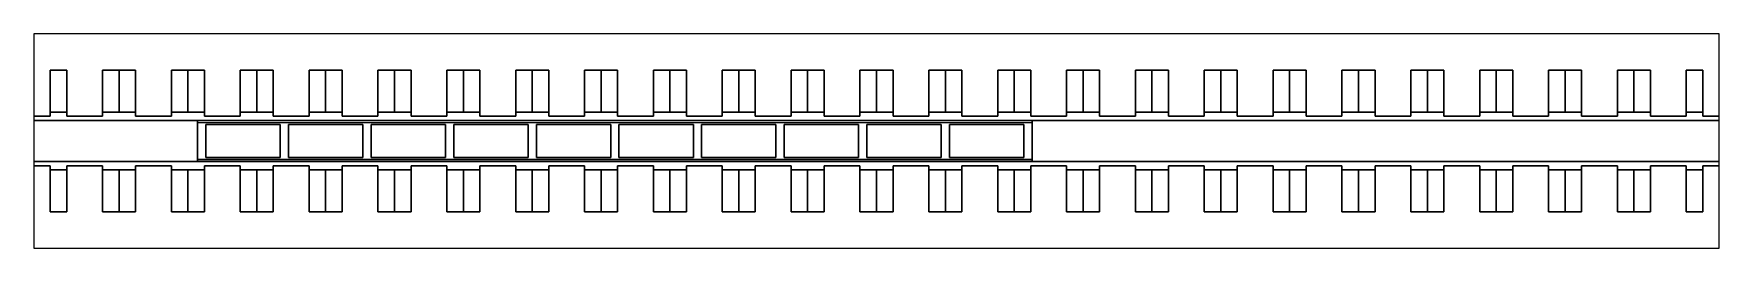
# Model space of a CAD drawing. Extents: x 0 to 204, y -13 to 13.
import ezdxf

# ---------------------------------------------------------------- set-up
doc = ezdxf.new("R2010")
doc.units = 0
doc.header["$MEASUREMENT"] = 0
doc.layers.get('0').update_dxf_attribs({"linetype": 'CONTINUOUS'})

msp = doc.modelspace()

# ---------------------------------------------------------------- linework, layer by layer
for p, q in [((19.8332, 2.25), (19.8332, -2.25)), ((110.8332, 2.25), (110.8332, 2.25)), ((120.8332, -2.25), (120.8332, 2.25)), ((20.8332, 2), (29.8332, 2)), ((20.8332, -2), (20.8332, 2)), ((29.8332, 2), (29.8332, -2)), ((30.8332, 2), (39.8332, 2)), ((30.8332, -2), (30.8332, 2)), ((39.8332, 2), (39.8332, -2)), ((40.8332, 2), (49.8332, 2)), ((40.8332, -2), (40.8332, 2)), ((49.8332, 2), (49.8332, -2)), ((50.8332, 2), (59.8332, 2)), ((50.8332, -2), (50.8332, 2)), ((59.8332, 2), (59.8332, -2)), ((60.8332, 2), (69.8332, 2)), ((60.8332, -2), (60.8332, 2)), ((69.8332, 2), (69.8332, -2)), ((70.8332, 2), (79.8332, 2)), ((70.8332, -2), (70.8332, 2)), ((79.8332, 2), (79.8332, -2)), ((80.8332, 2), (89.8332, 2)), ((80.8332, -2), (80.8332, 2)), ((89.8332, 2), (89.8332, -2)), ((90.8332, 2), (99.8332, 2)), ((90.8332, -2), (90.8332, 2)), ((99.8332, 2), (99.8332, -2)), ((100.8332, 2), (109.8332, 2)), ((100.8332, -2), (100.8332, 2)), ((109.8332, 2), (109.8332, -2)), ((110.8332, 2), (119.8332, 2)), ((110.8332, -2), (110.8332, 2)), ((119.8332, 2), (119.8332, -2)), ((29.8332, -2), (20.8332, -2)), ((39.8332, -2), (30.8332, -2)), ((49.8332, -2), (40.8332, -2)), ((59.8332, -2), (50.8332, -2)), ((69.8332, -2), (60.8332, -2)), ((79.8332, -2), (70.8332, -2)), ((89.8332, -2), (80.8332, -2)), ((99.8332, -2), (90.8332, -2)), ((109.8332, -2), (100.8332, -2)), ((119.8332, -2), (110.8332, -2)), ((19.8332, -2.25), (120.8332, -2.25))]:
    msp.add_line(p, q)
for points in [[(2, 8.6), (4, 8.6), (4, 3), (8.3333, 3), (8.3333, 8.6), (12.3333, 8.6), (12.3333, 3), (16.6666, 3), (16.6666, 8.6), (20.6666, 8.6), (20.6666, 3), (24.9999, 3), (24.9999, 8.6), (28.9999, 8.6), (28.9999, 3), (33.3332, 3), (33.3332, 8.6), (37.3332, 8.6), (37.3332, 3), (41.6665, 3), (41.6665, 8.6), (45.6665, 8.6), (45.6665, 3), (49.9998, 3), (49.9998, 8.6), (53.9998, 8.6), (53.9998, 3), (58.3331, 3), (58.3331, 8.6), (62.3331, 8.6), (62.3331, 3), (66.6664, 3), (66.6664, 8.6), (70.6664, 8.6), (70.6664, 3), (74.9997, 3), (74.9997, 8.6), (78.9997, 8.6), (78.9997, 3), (83.333, 3), (83.333, 8.6), (87.333, 8.6), (87.333, 3), (91.6663, 3), (91.6663, 8.6), (95.6663, 8.6), (95.6663, 3), (99.9996, 3), (99.9996, 8.6), (104, 8.6), (104, 3), (108.3333, 3), (108.3333, 8.6), (112.3333, 8.6), (112.3333, 3), (116.6666, 3), (116.6666, 8.6), (120.6666, 8.6), (120.6666, 3), (124.9999, 3), (124.9999, 8.6), (128.9999, 8.6), (128.9999, 3), (133.3332, 3), (133.3332, 8.6), (137.3332, 8.6), (137.3332, 3), (141.6665, 3), (141.6665, 8.6), (145.6665, 8.6), (145.6665, 3), (149.9998, 3), (149.9998, 8.6), (153.9998, 8.6), (153.9998, 3), (158.3331, 3), (158.3331, 8.6), (162.3331, 8.6), (162.3331, 3), (166.6664, 3), (166.6664, 8.6), (170.6664, 8.6), (170.6664, 3), (174.9997, 3), (174.9997, 8.6), (178.9997, 8.6), (178.9997, 3), (183.333, 3), (183.333, 8.6), (187.333, 8.6), (187.333, 3), (191.6663, 3), (191.6663, 8.6), (195.6663, 8.6), (195.6663, 3), (199.9996, 3), (199.9996, 8.6), (201.9996, 8.6), (201.9996, 3), (204, 3), (204, 13), (0, 13), (0, 3), (2, 3), (2, 8.6)], [(4, 3.5), (4, 8.6), (2, 8.6), (2, 3.5), (4, 3.5)], [(8.3333, 8.6), (8.3333, 3.5), (10.3333, 3.5), (10.3333, 8.6), (8.3333, 8.6)], [(10.3333, 8.6), (10.3333, 3.5), (12.3333, 3.5), (12.3333, 8.6), (10.3333, 8.6)], [(18.6666, 3.5), (18.6666, 8.6), (16.6666, 8.6), (16.6666, 3.5), (18.6666, 3.5)], [(20.6666, 3.5), (20.6666, 8.6), (18.6666, 8.6), (18.6666, 3.5), (20.6666, 3.5)], [(26.9999, 3.5), (26.9999, 8.6), (24.9999, 8.6), (24.9999, 3.5), (26.9999, 3.5)], [(28.9999, 3.5), (28.9999, 8.6), (26.9999, 8.6), (26.9999, 3.5), (28.9999, 3.5)], [(35.3332, 3.5), (35.3332, 8.6), (33.3332, 8.6), (33.3332, 3.5), (35.3332, 3.5)], [(37.3332, 3.5), (37.3332, 8.6), (35.3332, 8.6), (35.3332, 3.5), (37.3332, 3.5)], [(41.6665, 8.6), (41.6665, 3.5), (43.6665, 3.5), (43.6665, 8.6), (41.6665, 8.6)], [(43.6665, 8.6), (43.6665, 3.5), (45.6665, 3.5), (45.6665, 8.6), (43.6665, 8.6)], [(51.9998, 3.5), (51.9998, 8.6), (49.9998, 8.6), (49.9998, 3.5), (51.9998, 3.5)], [(53.9998, 3.5), (53.9998, 8.6), (51.9998, 8.6), (51.9998, 3.5), (53.9998, 3.5)], [(58.3331, 8.6), (58.3331, 3.5), (60.3331, 3.5), (60.3331, 8.6), (58.3331, 8.6)], [(60.3331, 8.6), (60.3331, 3.5), (62.3331, 3.5), (62.3331, 8.6), (60.3331, 8.6)], [(68.6664, 3.5), (68.6664, 8.6), (66.6664, 8.6), (66.6664, 3.5), (68.6664, 3.5)], [(70.6664, 3.5), (70.6664, 8.6), (68.6664, 8.6), (68.6664, 3.5), (70.6664, 3.5)], [(74.9997, 8.6), (74.9997, 3.5), (76.9997, 3.5), (76.9997, 8.6), (74.9997, 8.6)], [(76.9997, 8.6), (76.9997, 3.5), (78.9997, 3.5), (78.9997, 8.6), (76.9997, 8.6)], [(85.333, 3.5), (85.333, 8.6), (83.333, 8.6), (83.333, 3.5), (85.333, 3.5)], [(87.333, 3.5), (87.333, 8.6), (85.333, 8.6), (85.333, 3.5), (87.333, 3.5)], [(91.6663, 8.6), (91.6663, 3.5), (93.6663, 3.5), (93.6663, 8.6), (91.6663, 8.6)], [(93.6663, 8.6), (93.6663, 3.5), (95.6663, 3.5), (95.6663, 8.6), (93.6663, 8.6)], [(101.9996, 3.5), (101.9996, 8.6), (99.9996, 8.6), (99.9996, 3.5), (101.9996, 3.5)], [(104, 3.5), (104, 8.6), (102, 8.6), (102, 3.5), (104, 3.5)], [(108.3333, 8.6), (108.3333, 3.5), (110.3333, 3.5), (110.3333, 8.6), (108.3333, 8.6)], [(110.3333, 8.6), (110.3333, 3.5), (112.3333, 3.5), (112.3333, 8.6), (110.3333, 8.6)], [(118.6666, 3.5), (118.6666, 8.6), (116.6666, 8.6), (116.6666, 3.5), (118.6666, 3.5)], [(120.6666, 3.5), (120.6666, 8.6), (118.6666, 8.6), (118.6666, 3.5), (120.6666, 3.5)], [(126.9999, 3.5), (126.9999, 8.6), (124.9999, 8.6), (124.9999, 3.5), (126.9999, 3.5)], [(128.9999, 3.5), (128.9999, 8.6), (126.9999, 8.6), (126.9999, 3.5), (128.9999, 3.5)], [(135.3332, 3.5), (135.3332, 8.6), (133.3332, 8.6), (133.3332, 3.5), (135.3332, 3.5)], [(137.3332, 3.5), (137.3332, 8.6), (135.3332, 8.6), (135.3332, 3.5), (137.3332, 3.5)], [(141.6665, 8.6), (141.6665, 3.5), (143.6665, 3.5), (143.6665, 8.6), (141.6665, 8.6)], [(143.6665, 8.6), (143.6665, 3.5), (145.6665, 3.5), (145.6665, 8.6), (143.6665, 8.6)], [(151.9998, 3.5), (151.9998, 8.6), (149.9998, 8.6), (149.9998, 3.5), (151.9998, 3.5)], [(153.9998, 3.5), (153.9998, 8.6), (151.9998, 8.6), (151.9998, 3.5), (153.9998, 3.5)], [(158.3331, 8.6), (158.3331, 3.5), (160.3331, 3.5), (160.3331, 8.6), (158.3331, 8.6)], [(160.3331, 8.6), (160.3331, 3.5), (162.3331, 3.5), (162.3331, 8.6), (160.3331, 8.6)], [(168.6664, 3.5), (168.6664, 8.6), (166.6664, 8.6), (166.6664, 3.5), (168.6664, 3.5)], [(170.6664, 3.5), (170.6664, 8.6), (168.6664, 8.6), (168.6664, 3.5), (170.6664, 3.5)], [(174.9997, 8.6), (174.9997, 3.5), (176.9997, 3.5), (176.9997, 8.6), (174.9997, 8.6)], [(176.9997, 8.6), (176.9997, 3.5), (178.9997, 3.5), (178.9997, 8.6), (176.9997, 8.6)], [(185.333, 3.5), (185.333, 8.6), (183.333, 8.6), (183.333, 3.5), (185.333, 3.5)], [(187.333, 3.5), (187.333, 8.6), (185.333, 8.6), (185.333, 3.5), (187.333, 3.5)], [(191.6663, 8.6), (191.6663, 3.5), (193.6663, 3.5), (193.6663, 8.6), (191.6663, 8.6)], [(193.6663, 8.6), (193.6663, 3.5), (195.6663, 3.5), (195.6663, 8.6), (193.6663, 8.6)], [(201.9996, 3.5), (201.9996, 8.6), (199.9996, 8.6), (199.9996, 3.5), (201.9996, 3.5)], [(12.3333, 3.5), (8.3333, 3.5), (8.3333, 3), (4, 3), (4, 3.5), (2, 3.5), (2, 3), (0, 3), (0, 2.5), (204, 2.5), (204, 3), (201.9996, 3), (201.9996, 3.5), (199.9996, 3.5), (199.9996, 3), (195.6663, 3), (195.6663, 3.5), (191.6663, 3.5), (191.6663, 3), (187.333, 3), (187.333, 3.5), (183.333, 3.5), (183.333, 3), (178.9997, 3), (178.9997, 3.5), (174.9997, 3.5), (174.9997, 3), (170.6664, 3), (170.6664, 3.5), (166.6664, 3.5), (166.6664, 3), (162.3331, 3), (162.3331, 3.5), (158.3331, 3.5), (158.3331, 3), (153.9998, 3), (153.9998, 3.5), (149.9998, 3.5), (149.9998, 3), (145.6665, 3), (145.6665, 3.5), (141.6665, 3.5), (141.6665, 3), (137.3332, 3), (137.3332, 3.5), (133.3332, 3.5), (133.3332, 3), (128.9999, 3), (128.9999, 3.5), (124.9999, 3.5), (124.9999, 3), (120.6666, 3), (120.6666, 3.5), (116.6666, 3.5), (116.6666, 3), (112.3333, 3), (112.3333, 3.5), (108.3333, 3.5), (108.3333, 3), (104, 3), (104, 3.5), (99.9996, 3.5), (99.9996, 3), (95.6663, 3), (95.6663, 3.5), (91.6663, 3.5), (91.6663, 3), (87.333, 3), (87.333, 3.5), (83.333, 3.5), (83.333, 3), (78.9997, 3), (78.9997, 3.5), (74.9997, 3.5), (74.9997, 3), (70.6664, 3), (70.6664, 3.5), (66.6664, 3.5), (66.6664, 3), (62.3331, 3), (62.3331, 3.5), (58.3331, 3.5), (58.3331, 3), (53.9998, 3), (53.9998, 3.5), (49.9998, 3.5), (49.9998, 3), (45.6665, 3), (45.6665, 3.5), (41.6665, 3.5), (41.6665, 3), (37.3332, 3), (37.3332, 3.5), (33.3332, 3.5), (33.3332, 3), (28.9999, 3), (28.9999, 3.5), (24.9999, 3.5), (24.9999, 3), (20.6666, 3), (20.6666, 3.5), (16.6666, 3.5), (16.6666, 3), (12.3333, 3), (12.3333, 3.5)], [(19.8332, -2.5), (19.8332, 2.5), (0, 2.5), (0, -2.5), (19.8332, -2.5)], [(19.8332, 2.25), (120.8332, 2.25), (120.8332, 2.5), (19.8332, 2.5), (19.8332, 2.25)], [(204, -2.5), (204, 2.5), (120.8332, 2.5), (120.8332, -2.5), (204, -2.5)], [(20.8332, 2), (20.8332, -2), (29.8332, -2), (29.8332, 2), (20.8332, 2)], [(30.8332, 2), (30.8332, -2), (39.8332, -2), (39.8332, 2), (30.8332, 2)], [(40.8332, 2), (40.8332, -2), (49.8332, -2), (49.8332, 2), (40.8332, 2)], [(50.8332, 2), (50.8332, -2), (59.8332, -2), (59.8332, 2), (50.8332, 2)], [(60.8332, 2), (60.8332, -2), (69.8332, -2), (69.8332, 2), (60.8332, 2)], [(70.8332, 2), (70.8332, -2), (79.8332, -2), (79.8332, 2), (70.8332, 2)], [(80.8332, 2), (80.8332, -2), (89.8332, -2), (89.8332, 2), (80.8332, 2)], [(90.8332, 2), (90.8332, -2), (99.8332, -2), (99.8332, 2), (90.8332, 2)], [(100.8332, 2), (100.8332, -2), (109.8332, -2), (109.8332, 2), (100.8332, 2)], [(110.8332, 2), (110.8332, -2), (119.8332, -2), (119.8332, 2), (110.8332, 2)], [(12.3333, -3), (16.6666, -3), (16.6666, -3.5), (20.6666, -3.5), (20.6666, -3), (24.9999, -3), (24.9999, -3.5), (28.9999, -3.5), (28.9999, -3), (33.3332, -3), (33.3332, -3.5), (37.3332, -3.5), (37.3332, -3), (41.6665, -3), (41.6665, -3.5), (45.6665, -3.5), (45.6665, -3), (49.9998, -3), (49.9998, -3.5), (53.9998, -3.5), (53.9998, -3), (58.3331, -3), (58.3331, -3.5), (62.3331, -3.5), (62.3331, -3), (66.6664, -3), (66.6664, -3.5), (70.6664, -3.5), (70.6664, -3), (74.9997, -3), (74.9997, -3.5), (78.9997, -3.5), (78.9997, -3), (83.333, -3), (83.333, -3.5), (87.333, -3.5), (87.333, -3), (91.6663, -3), (91.6663, -3.5), (95.6663, -3.5), (95.6663, -3), (99.9996, -3), (99.9996, -3.5), (104, -3.5), (104, -3), (108.3333, -3), (108.3333, -3.5), (112.3333, -3.5), (112.3333, -3), (116.6666, -3), (116.6666, -3.5), (120.6666, -3.5), (120.6666, -3), (124.9999, -3), (124.9999, -3.5), (128.9999, -3.5), (128.9999, -3), (133.3332, -3), (133.3332, -3.5), (137.3332, -3.5), (137.3332, -3), (141.6665, -3), (141.6665, -3.5), (145.6665, -3.5), (145.6665, -3), (149.9998, -3), (149.9998, -3.5), (153.9998, -3.5), (153.9998, -3), (158.3331, -3), (158.3331, -3.5), (162.3331, -3.5), (162.3331, -3), (166.6664, -3), (166.6664, -3.5), (170.6664, -3.5), (170.6664, -3), (174.9997, -3), (174.9997, -3.5), (178.9997, -3.5), (178.9997, -3), (183.333, -3), (183.333, -3.5), (187.333, -3.5), (187.333, -3), (191.6663, -3), (191.6663, -3.5), (195.6663, -3.5), (195.6663, -3), (199.9996, -3), (199.9996, -3.5), (201.9996, -3.5), (201.9996, -3), (204, -3), (204, -2.5), (0, -2.5), (0, -3), (2, -3), (2, -3.5), (4, -3.5), (4, -3), (8.3333, -3), (8.3333, -3.5), (12.3333, -3.5), (12.3333, -3)], [(4, -8.6), (2, -8.6), (2, -3), (0, -3), (0, -13), (204, -13), (204, -3), (201.9996, -3), (201.9996, -8.6), (199.9996, -8.6), (199.9996, -3), (195.6663, -3), (195.6663, -8.6), (191.6663, -8.6), (191.6663, -3), (187.333, -3), (187.333, -8.6), (183.333, -8.6), (183.333, -3), (178.9997, -3), (178.9997, -8.6), (174.9997, -8.6), (174.9997, -3), (170.6664, -3), (170.6664, -8.6), (166.6664, -8.6), (166.6664, -3), (162.3331, -3), (162.3331, -8.6), (158.3331, -8.6), (158.3331, -3), (153.9998, -3), (153.9998, -8.6), (149.9998, -8.6), (149.9998, -3), (145.6665, -3), (145.6665, -8.6), (141.6665, -8.6), (141.6665, -3), (137.3332, -3), (137.3332, -8.6), (133.3332, -8.6), (133.3332, -3), (128.9999, -3), (128.9999, -8.6), (124.9999, -8.6), (124.9999, -3), (120.6666, -3), (120.6666, -8.6), (116.6666, -8.6), (116.6666, -3), (112.3333, -3), (112.3333, -8.6), (108.3333, -8.6), (108.3333, -3), (104, -3), (104, -8.6), (99.9996, -8.6), (99.9996, -3), (95.6663, -3), (95.6663, -8.6), (91.6663, -8.6), (91.6663, -3), (87.333, -3), (87.333, -8.6), (83.333, -8.6), (83.333, -3), (78.9997, -3), (78.9997, -8.6), (74.9997, -8.6), (74.9997, -3), (70.6664, -3), (70.6664, -8.6), (66.6664, -8.6), (66.6664, -3), (62.3331, -3), (62.3331, -8.6), (58.3331, -8.6), (58.3331, -3), (53.9998, -3), (53.9998, -8.6), (49.9998, -8.6), (49.9998, -3), (45.6665, -3), (45.6665, -8.6), (41.6665, -8.6), (41.6665, -3), (37.3332, -3), (37.3332, -8.6), (33.3332, -8.6), (33.3332, -3), (28.9999, -3), (28.9999, -8.6), (24.9999, -8.6), (24.9999, -3), (20.6666, -3), (20.6666, -8.6), (16.6666, -8.6), (16.6666, -3), (12.3333, -3), (12.3333, -8.6), (8.3333, -8.6), (8.3333, -3), (4, -3), (4, -8.6)], [(2, -3.5), (2, -8.6), (4, -8.6), (4, -3.5), (2, -3.5)], [(10.3333, -8.6), (10.3333, -3.5), (8.3333, -3.5), (8.3333, -8.6), (10.3333, -8.6)], [(12.3333, -8.6), (12.3333, -3.5), (10.3333, -3.5), (10.3333, -8.6), (12.3333, -8.6)], [(16.6666, -3.5), (16.6666, -8.6), (18.6666, -8.6), (18.6666, -3.5), (16.6666, -3.5)], [(18.6666, -3.5), (18.6666, -8.6), (20.6666, -8.6), (20.6666, -3.5), (18.6666, -3.5)], [(19.8332, -2.5), (120.8332, -2.5), (120.8332, -2.25), (19.8332, -2.25), (19.8332, -2.5)], [(24.9999, -3.5), (24.9999, -8.6), (26.9999, -8.6), (26.9999, -3.5), (24.9999, -3.5)], [(26.9999, -3.5), (26.9999, -8.6), (28.9999, -8.6), (28.9999, -3.5), (26.9999, -3.5)], [(33.3332, -3.5), (33.3332, -8.6), (35.3332, -8.6), (35.3332, -3.5), (33.3332, -3.5)], [(35.3332, -3.5), (35.3332, -8.6), (37.3332, -8.6), (37.3332, -3.5), (35.3332, -3.5)], [(43.6665, -8.6), (43.6665, -3.5), (41.6665, -3.5), (41.6665, -8.6), (43.6665, -8.6)], [(45.6665, -8.6), (45.6665, -3.5), (43.6665, -3.5), (43.6665, -8.6), (45.6665, -8.6)], [(49.9998, -3.5), (49.9998, -8.6), (51.9998, -8.6), (51.9998, -3.5), (49.9998, -3.5)], [(51.9998, -3.5), (51.9998, -8.6), (53.9998, -8.6), (53.9998, -3.5), (51.9998, -3.5)], [(60.3331, -8.6), (60.3331, -3.5), (58.3331, -3.5), (58.3331, -8.6), (60.3331, -8.6)], [(62.3331, -8.6), (62.3331, -3.5), (60.3331, -3.5), (60.3331, -8.6), (62.3331, -8.6)], [(66.6664, -3.5), (66.6664, -8.6), (68.6664, -8.6), (68.6664, -3.5), (66.6664, -3.5)], [(68.6664, -3.5), (68.6664, -8.6), (70.6664, -8.6), (70.6664, -3.5), (68.6664, -3.5)], [(76.9997, -8.6), (76.9997, -3.5), (74.9997, -3.5), (74.9997, -8.6), (76.9997, -8.6)], [(78.9997, -8.6), (78.9997, -3.5), (76.9997, -3.5), (76.9997, -8.6), (78.9997, -8.6)], [(83.333, -3.5), (83.333, -8.6), (85.333, -8.6), (85.333, -3.5), (83.333, -3.5)], [(85.333, -3.5), (85.333, -8.6), (87.333, -8.6), (87.333, -3.5), (85.333, -3.5)], [(93.6663, -8.6), (93.6663, -3.5), (91.6663, -3.5), (91.6663, -8.6), (93.6663, -8.6)], [(95.6663, -8.6), (95.6663, -3.5), (93.6663, -3.5), (93.6663, -8.6), (95.6663, -8.6)], [(99.9996, -3.5), (99.9996, -8.6), (101.9996, -8.6), (101.9996, -3.5), (99.9996, -3.5)], [(102, -3.5), (102, -8.6), (104, -8.6), (104, -3.5), (102, -3.5)], [(110.3333, -8.6), (110.3333, -3.5), (108.3333, -3.5), (108.3333, -8.6), (110.3333, -8.6)], [(112.3333, -8.6), (112.3333, -3.5), (110.3333, -3.5), (110.3333, -8.6), (112.3333, -8.6)], [(116.6666, -3.5), (116.6666, -8.6), (118.6666, -8.6), (118.6666, -3.5), (116.6666, -3.5)], [(118.6666, -3.5), (118.6666, -8.6), (120.6666, -8.6), (120.6666, -3.5), (118.6666, -3.5)], [(124.9999, -3.5), (124.9999, -8.6), (126.9999, -8.6), (126.9999, -3.5), (124.9999, -3.5)], [(126.9999, -3.5), (126.9999, -8.6), (128.9999, -8.6), (128.9999, -3.5), (126.9999, -3.5)], [(133.3332, -3.5), (133.3332, -8.6), (135.3332, -8.6), (135.3332, -3.5), (133.3332, -3.5)], [(135.3332, -3.5), (135.3332, -8.6), (137.3332, -8.6), (137.3332, -3.5), (135.3332, -3.5)], [(143.6665, -8.6), (143.6665, -3.5), (141.6665, -3.5), (141.6665, -8.6), (143.6665, -8.6)], [(145.6665, -8.6), (145.6665, -3.5), (143.6665, -3.5), (143.6665, -8.6), (145.6665, -8.6)], [(149.9998, -3.5), (149.9998, -8.6), (151.9998, -8.6), (151.9998, -3.5), (149.9998, -3.5)], [(151.9998, -3.5), (151.9998, -8.6), (153.9998, -8.6), (153.9998, -3.5), (151.9998, -3.5)], [(160.3331, -8.6), (160.3331, -3.5), (158.3331, -3.5), (158.3331, -8.6), (160.3331, -8.6)], [(162.3331, -8.6), (162.3331, -3.5), (160.3331, -3.5), (160.3331, -8.6), (162.3331, -8.6)], [(166.6664, -3.5), (166.6664, -8.6), (168.6664, -8.6), (168.6664, -3.5), (166.6664, -3.5)], [(168.6664, -3.5), (168.6664, -8.6), (170.6664, -8.6), (170.6664, -3.5), (168.6664, -3.5)], [(176.9997, -8.6), (176.9997, -3.5), (174.9997, -3.5), (174.9997, -8.6), (176.9997, -8.6)], [(178.9997, -8.6), (178.9997, -3.5), (176.9997, -3.5), (176.9997, -8.6), (178.9997, -8.6)], [(183.333, -3.5), (183.333, -8.6), (185.333, -8.6), (185.333, -3.5), (183.333, -3.5)], [(185.333, -3.5), (185.333, -8.6), (187.333, -8.6), (187.333, -3.5), (185.333, -3.5)], [(193.6663, -8.6), (193.6663, -3.5), (191.6663, -3.5), (191.6663, -8.6), (193.6663, -8.6)], [(195.6663, -8.6), (195.6663, -3.5), (193.6663, -3.5), (193.6663, -8.6), (195.6663, -8.6)], [(199.9996, -3.5), (199.9996, -8.6), (201.9996, -8.6), (201.9996, -3.5), (199.9996, -3.5)]]:
    msp.add_lwpolyline(points, close=True)

doc.saveas('drawing.dxf')
